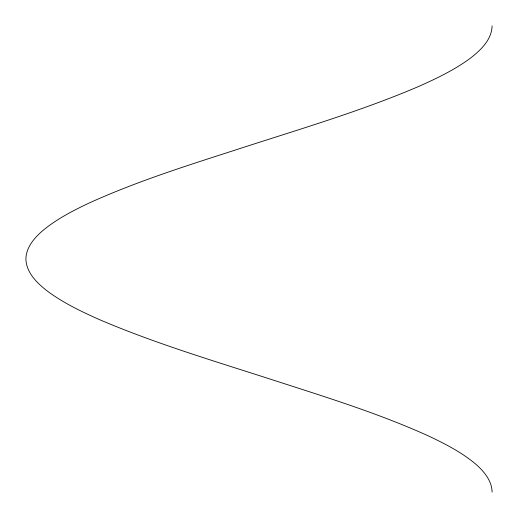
<?xml version="1.0" encoding="UTF-8"?>
<svg xmlns="http://www.w3.org/2000/svg" width="518" height="518" viewBox="0 0 518 518"><rect width="100%" height="100%" fill="white"/><g stroke="black" fill="none" stroke-linecap="round" stroke-linejoin="round"><path stroke-width="0.78" d="M492.1 25.9C491.692 40.028 480.361 50.511 469.917 58.534C454.124 70.079 436.389 78.6 418.57 86.506C361.972 110.697 302.849 128.199 244.366 147.112C192.036 164.064 139.245 180.277 89.077 203.056C72.65 210.845 56.261 219.263 42.269 231.028C34.084 238.209 26.101 247.539 25.9 259C26.308 273.128 37.639 283.611 48.083 291.634C63.876 303.179 81.611 311.7 99.43 319.606C156.028 343.797 215.151 361.299 273.634 380.212C325.964 397.164 378.755 413.377 428.923 436.156C445.35 443.945 461.739 452.363 475.731 464.128C483.916 471.309 491.899 480.639 492.1 492.1"/></g></svg>
